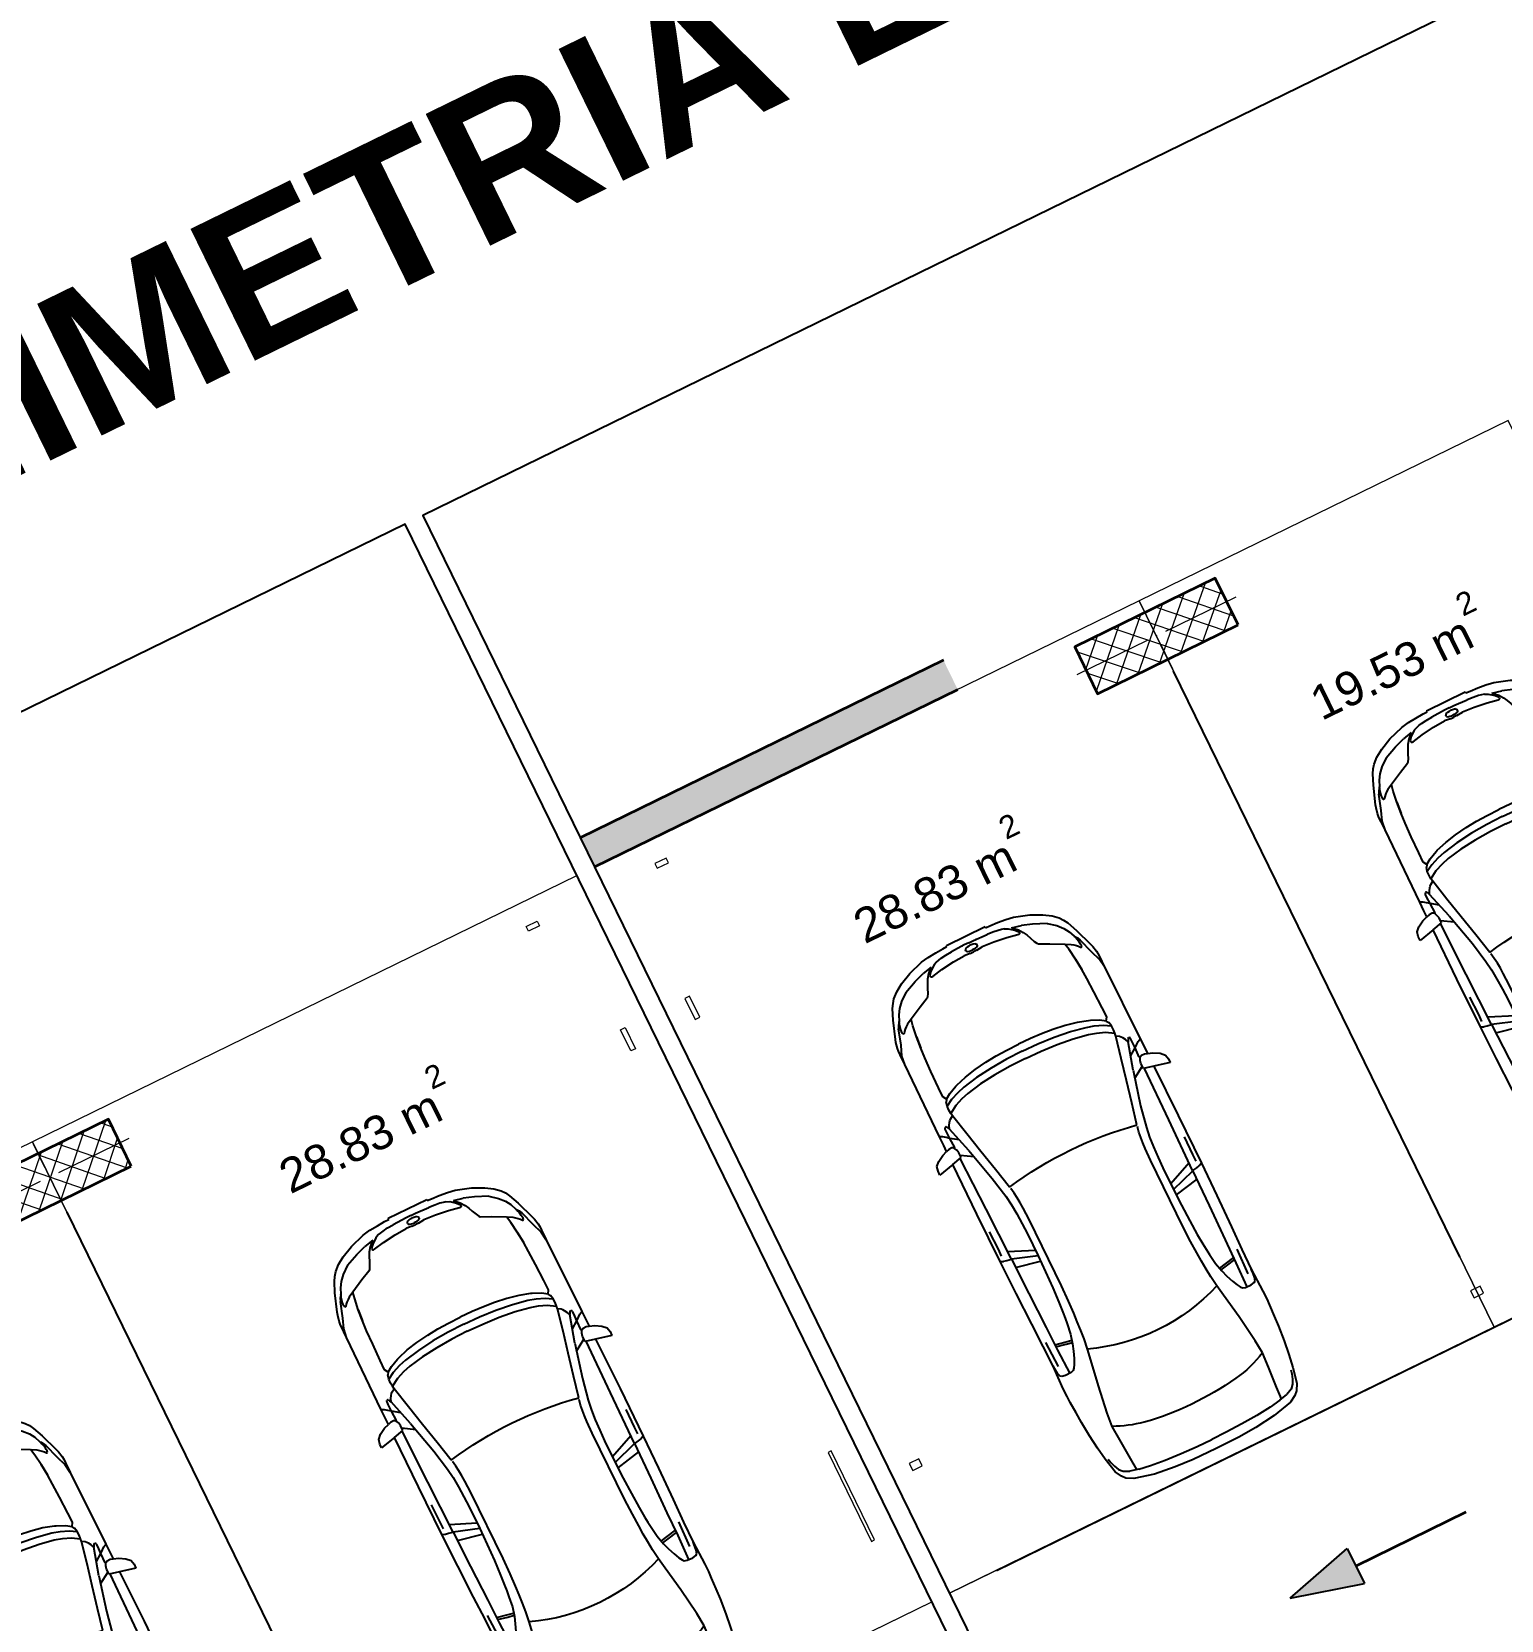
# Model space of a CAD drawing. Header units: metres. Extents: x 7511783 to 7512372, y 4692307 to 4692611.
# Drawn here: x 7511925.69 to 7511936.96, y 4692578.44 to 4692590.62 of the extents above; entities that cross this region are included whole.
import ezdxf

# ---------------------------------------------------------------- set-up
doc = ezdxf.new("R2010")
doc.units = ezdxf.units.M
doc.linetypes.add('Long Dashed', pattern=[793.7499761581423, 476.2499928474427, -317.4999833106997])
doc.layers.get('0').update_dxf_attribs({"lineweight": 0})
for name, color, linetype, lineweight, true_color in [('A - Fill Zone_Pen_No__156', 7, 'Continuous', 0, 0x54689e), ('A -Polyline_Pen_No__48', 7, 'Continuous', 0, 0xa80f02), ('A -Polyline_Pen_No__8', 7, 'Continuous', 0, 0xa80f02), ('Annotation - Text_Pen_No__62', 7, 'Continuous', 0, 0xaaaaaa)]:
    doc.layers.add(name, color=color, linetype=linetype, lineweight=lineweight, true_color=true_color)
for name, color, linetype, lineweight in [('A - Muret', 7, 'Continuous', 0), ('A - Muret_Pen_No__101', 252, 'Continuous', 0), ('A - Muret_Pen_No__7', 7, 'Continuous', 0), ('A - Pllaka Themel_Pen_No__42', 8, 'Continuous', 0), ('A - Shtyllat', 7, 'Continuous', 0), ('A - Shtyllat_Pen_No__1', 7, 'Continuous', 0), ('A -Polyline', 7, 'Continuous', 0), ('A -Polyline_Pen_No__42', 8, 'Continuous', 0), ('A1 - Bodrumi -1', 7, 'Continuous', 0), ('Interior - Furniture _Pen_No__42', 8, 'Continuous', 0), ('Structural - Bearing', 7, 'Continuous', 0), ('Structural - Bearing_Pen_No__20', 1, 'Continuous', 0), ('Structural - Bearing_Pen_No__21', 7, 'Continuous', 0)]:
    doc.layers.add(name, color=color, linetype=linetype, lineweight=lineweight)
doc.styles.add('GENERATED_STYLE_1', font='arial.ttf')
pattern_1 = [(44.99999999999999, (0, 0), (-91.92387818248316, 91.92387818248324), []), (135.0000000000002, (0, 0), (91.92387818248291, 91.92387818248349), [])]

# ---------------------------------------------------------------- blocks, each defined once
blk = doc.blocks.new('Slab_1', base_point=(-1850.000000000003, -20500.83600967443))
at = {"layer": 'A - Pllaka Themel_Pen_No__42', "color": 8, "linetype": 'Continuous', "lineweight": 25, "flags": 128}
blk.add_lwpolyline([(-1850.000000000003, -20500.83600967443), (27400.0000000007, -20500.83534970144), (27400.0000000007, 1500), (-1000, 1500), (-999.9999999999993, -8550.830745419273), (-1850.000000000002, -8550.830745419273)], close=True, dxfattribs=at)
blk = doc.blocks.new('Slab_2', base_point=(27550, -20500.83535421408))
at = {"layer": 'A - Pllaka Themel_Pen_No__42', "color": 8, "linetype": 'Continuous', "lineweight": 25, "flags": 128}
blk.add_lwpolyline([(27550, -20500.83535421408), (52100, -20500.83535421408), (52100, 1500), (27550, 1500)], close=True, dxfattribs=at)
blk = doc.blocks.new('Wall_2', base_point=(13600, -19000.83965125988))
at = {"layer": 'A - Muret_Pen_No__101', "linetype": 'Continuous', "lineweight": 0, "true_color": 0xb2b2b2}
blk.add_hatch(color=253, dxfattribs=at).paths.add_polyline_path([(13600, -19000.83965125988), (16700, -19000.83965125988), (16700, -18750.83965125988), (13600, -18750.83965125988)])
at = {"layer": 'A - Muret_Pen_No__7', "color": 7, "linetype": 'Continuous', "lineweight": 35, "flags": 128}
for points in [[(16700, -18750.83965125988), (13600, -18750.83965125988)], [(13600, -19000.83965125988), (16700, -19000.83965125988)]]:
    blk.add_lwpolyline(points, dxfattribs=at)
blk = doc.blocks.new('Column_15', base_point=(-67719.82202355302, 206724.0072372175))
at = {"layer": 'Structural - Bearing', "linetype": 'Continuous', "lineweight": 0, "true_color": 0x000000}
h = blk.add_hatch(dxfattribs=at)
h.set_pattern_fill('CONCRETE_BLOCK', color=18, style=0, pattern_type=2)
h.set_pattern_definition(pattern_1)
h.paths.add_polyline_path([(-67119.82202355303, 206524.0072372175), (-67119.82202355303, 206924.0072372175), (-68319.82202355302, 206924.0072372175), (-68319.82202355302, 206524.0072372175)])
at = {"layer": 'Structural - Bearing_Pen_No__20', "color": 1, "linetype": 'Continuous', "lineweight": 0}
for p, q in [((-67719.82202355302, 206804.0072372175), (-67719.82202355302, 207004.0072372175)), ((-67799.82202355302, 206724.0072372175), (-68399.82202355303, 206724.0072372175)), ((-67719.82202355302, 206644.0072372175), (-67719.82202355302, 206444.0072372175)), ((-67639.82202355302, 206724.0072372175), (-67039.82202355302, 206724.0072372175))]:
    blk.add_line(p, q, dxfattribs=at)
blk.add_point((-67719.82202355302, 206724.0072372175), dxfattribs=at)
at = {"layer": 'Structural - Bearing_Pen_No__21', "color": 7, "linetype": 'Continuous', "lineweight": 35, "flags": 128}
blk.add_lwpolyline([(-67119.82202355303, 206524.0072372175), (-67119.82202355303, 206924.0072372175), (-68319.82202355302, 206924.0072372175), (-68319.82202355302, 206524.0072372175)], close=True, dxfattribs=at)
blk = doc.blocks.new('Column_18', base_point=(2720.000000000001, 13229.91646502986))
at = {"layer": 'A - Shtyllat_Pen_No__1', "color": 7, "linetype": 'Continuous', "lineweight": 13, "flags": 128}
blk.add_lwpolyline([(2700.000000000001, 13319.91646502986), (2740.000000000001, 13319.91646502986), (2740.000000000001, 13139.91646502986), (2700.000000000001, 13139.91646502986)], close=True, dxfattribs=at)
blk = doc.blocks.new('Column_19', base_point=(2692.500000000001, 13119.91646502986))
at = {"layer": 'A - Shtyllat_Pen_No__1', "color": 7, "linetype": 'Continuous', "lineweight": 13, "flags": 128}
blk.add_lwpolyline([(2645.000000000001, 13099.91646502986), (2645.000000000001, 13139.91646502986), (2740.000000000001, 13139.91646502986), (2740.000000000001, 13099.91646502986)], close=True, dxfattribs=at)
blk = doc.blocks.new('Column_23', base_point=(5237.500000000002, 13479.91603487401))
at = {"layer": 'A - Shtyllat_Pen_No__1', "color": 7, "linetype": 'Continuous', "lineweight": 13, "flags": 128}
blk.add_lwpolyline([(5225.000000000002, 13099.91603487401), (5250.000000000002, 13099.91603487401), (5250.000000000003, 13859.91603487401), (5225.000000000003, 13859.91603487401)], close=True, dxfattribs=at)
blk = doc.blocks.new('Column_27', base_point=(2775.000000000002, 13229.91646502986))
at = {"layer": 'A - Shtyllat_Pen_No__1', "color": 7, "linetype": 'Continuous', "lineweight": 13, "flags": 128}
blk.add_lwpolyline([(2795.000000000002, 13319.91646502986), (2755.000000000002, 13319.91646502986), (2755.000000000002, 13139.91646502986), (2795.000000000002, 13139.91646502986)], close=True, dxfattribs=at)
blk = doc.blocks.new('Column_28', base_point=(2802.500000000002, 13119.91646502986))
at = {"layer": 'A - Shtyllat_Pen_No__1', "color": 7, "linetype": 'Continuous', "lineweight": 13, "flags": 128}
blk.add_lwpolyline([(2850.000000000002, 13099.91646502986), (2850.000000000002, 13139.91646502986), (2755.000000000002, 13139.91646502986), (2755.000000000002, 13099.91646502986)], close=True, dxfattribs=at)
blk = doc.blocks.new('Column_32', base_point=(3220.000000000001, 14410))
at = {"layer": 'A - Shtyllat_Pen_No__1', "color": 7, "linetype": 'Continuous', "lineweight": 13, "flags": 128}
blk.add_lwpolyline([(3180.000000000001, 14440), (3180.000000000001, 14380), (3260.000000000001, 14380), (3260.000000000001, 14440)], close=True, dxfattribs=at)
blk = doc.blocks.new('Column_33', base_point=(-63690.96833503788, 206724.0072372175))
at = {"layer": 'Structural - Bearing', "linetype": 'Continuous', "lineweight": 0, "true_color": 0x000000}
h = blk.add_hatch(dxfattribs=at)
h.set_pattern_fill('CONCRETE_BLOCK', color=18, style=0, pattern_type=2)
h.set_pattern_definition(pattern_1)
h.paths.add_polyline_path([(-63090.96833503788, 206524.0072372175), (-63090.96833503788, 206924.0072372175), (-64290.96833503788, 206924.0072372175), (-64290.96833503788, 206524.0072372175)])
at = {"layer": 'Structural - Bearing_Pen_No__20', "color": 1, "linetype": 'Continuous', "lineweight": 0}
for p, q in [((-63690.96833503788, 206804.0072372175), (-63690.96833503788, 207004.0072372175)), ((-63770.96833503788, 206724.0072372175), (-64370.96833503788, 206724.0072372175)), ((-63690.96833503788, 206644.0072372175), (-63690.96833503788, 206444.0072372175)), ((-63610.96833503788, 206724.0072372175), (-63010.96833503788, 206724.0072372175))]:
    blk.add_line(p, q, dxfattribs=at)
blk.add_point((-63690.96833503788, 206724.0072372175), dxfattribs=at)
at = {"layer": 'Structural - Bearing_Pen_No__21', "color": 7, "linetype": 'Continuous', "lineweight": 35, "flags": 128}
blk.add_lwpolyline([(-63090.96833503788, 206524.0072372175), (-63090.96833503788, 206924.0072372175), (-64290.96833503788, 206924.0072372175), (-64290.96833503788, 206524.0072372175)], close=True, dxfattribs=at)
blk = doc.blocks.new('Column_34', base_point=(3220.000000000001, 13129.91640291475))
at = {"layer": 'A - Shtyllat_Pen_No__1', "color": 7, "linetype": 'Continuous', "lineweight": 13, "flags": 128}
blk.add_lwpolyline([(3180.000000000001, 13159.91640291475), (3180.000000000001, 13099.91640291475), (3260.000000000001, 13099.91640291475), (3260.000000000001, 13159.91640291475)], close=True, dxfattribs=at)
blk = doc.blocks.new('Car 05 22')
at = {"layer": 'Interior - Furniture _Pen_No__42', "color": 8, "linetype": 'Continuous', "lineweight": 25}
for p, q in [((1961.117547741, 983.2211582230001), (1928.938242309, 983.2211582230001)), ((1928.938242309, 983.2211582230001), (1957.843908175, 858.0544967500001)), ((1996.903176747, 974.9060932166), (1961.117547741, 983.2211582230001)), ((2026.89661068, 945.007687052), (1996.903176747, 974.9060932166)), ((856.5325990199999, 856.1697074550001), (590.7241636140001, 851.6786068920002)), ((1129.8609284, 858.5331077519999), (856.5325990199999, 856.1697074550001)), ((1129.8609284, 858.5331077519999), (1120.69723063, 838.160005195)), ((1536.1071561, 860.3802508980001), (1129.8609284, 858.5331077519999)), ((1957.843908175, 858.0544967500001), (1536.1071561, 860.3802508980001)), ((1957.84390817, 858.0544967500001), (1977.22141076, 777.427813481)), ((2054.5732194, 897.577022836), (2026.89661068, 945.007687052)), ((2067.91700908, 857.6794056350002), (2054.5732194, 897.577022836)), ((2119.91703998, 857.4374531180001), (2067.91700908, 857.6794056350002)), ((2075.28112592, 835.6608695470001), (2067.91700908, 857.6794056350002)), ((2193.165590015, 856.4504063259001), (2119.91703998, 857.4374531180001)), ((2182.27381684, 834.0818412380002), (2193.16559002, 856.4504063260001)), ((2808.01466132, 852.5547640039999), (2193.165590015, 856.4504063259001)), ((-757.6903274910002, 747.022066986), (-784.8200333720001, 721.8124613509999)), ((-706.3378894982, 775.7872218095), (-757.6903274910002, 747.022066986)), ((-701.0941271610001, 743.2591195180001), (-729.425104913, 716.3992494200002)), ((-585.227090103, 801.027979058), (-706.3378894982, 775.7872218095)), ((-664.8727541800001, 760.961322365), (-701.0941271610001, 743.2591195180001)), ((-626.571782751, 772.4860242179999), (-664.8727541800001, 760.961322365)), ((-594.8871138119998, 778.489558035), (-626.571782751, 772.4860242179999)), ((-483.1389679684001, 817.2581826864), (-585.227090103, 801.027979058)), ((-372.3345973750002, 830.2299334650002), (-483.1389679684001, 817.2581826864)), ((-251.752794228, 841.0437339470001), (-372.3345973750002, 830.2299334650002)), ((-168.2198443133, 844.6061713611999), (-251.752794228, 841.0437339470001)), ((-78.35772569479998, 850.6357850930001), (-168.2198443133, 844.6061713611999)), ((-24.036324899, 852.2918850640001), (-78.35772569479998, 850.6357850930001)), ((40.3182760438, 852.333685063), (-24.036324899, 852.2918850640001)), ((230.8030912739, 845.5192631063), (40.3182760438, 852.333685063)), ((124.560977278, 791.396786131), (129.0398444, 820.468777931)), ((125.693926866, 743.8968737240001), (124.560977278, 791.396786131)), ((327.3887276080001, 761.9208956260001), (125.394377448, 756.455747737)), ((132.4291391170001, 722.8048827370001), (125.693926866, 743.8968737240001)), ((129.0398444, 820.468777931), (138.8862428820001, 832.3883788069999)), ((138.8862428820001, 832.3883788069999), (165.168377873, 840.2758852750001)), ((165.168377873, 840.2758852750001), (194.733578306, 844.324685204)), ((194.733578306, 844.324685204), (230.803091274, 845.519263106)), ((210.873013229, 809.231738788), (418.0703055720001, 816.1926024380002)), ((400.0158099590001, 847.5968063790001), (230.8030912739, 845.5192631063)), ((521.950780327, 764.672895972), (327.3887276080001, 761.9208956260001)), ((355.2943663540001, 762.315609428), (339.1227247570001, 683.1192857359999)), ((373.4006373970001, 762.571715197), (357.2289958010001, 683.375391506)), ((590.7241636140001, 851.6786068920002), (400.0158099590001, 847.5968063790001)), ((813.6270094460001, 769.327996556), (521.950780327, 764.672895972)), ((1108.59023357, 773.98329714), (813.6270094460001, 769.327996556)), ((1036.25651944, 772.8416796290002), (996.5002997029999, 578.7916468290002)), ((1041.96657906, 578.0240872360001), (1107.56627095, 773.967136299)), ((1173.32542975, 774.8950612010001), (1090.33970038, 577.8925306800002)), ((1115.14443198, 808.9482015290001), (1108.59023357, 773.98329714)), ((1108.59023357, 773.98329714), (1537.61805657, 780.0259473990001)), ((1119.51383092, 833.267204581), (1115.14443198, 808.9482015290001)), ((1120.16623076, 836.3248049650001), (1119.51383092, 833.267204581)), ((1120.69723063, 838.160005195), (1120.16623076, 836.3248049650001)), ((1162.63563846, 830.4777734580001), (1220.13025657, 829.0713745190002)), ((1220.13025657, 829.0713745190002), (1369.65750367, 831.4890726950001)), ((1537.61805657, 780.0256115210001), (1974.99295641, 786.0764425990001)), ((1939.15395607, 686.22492547), (1995.917261, 777.427813481)), ((1977.22141076, 777.427813481), (2019.59119012, 777.427813481)), ((2000.39650233, 701.5917706940002), (2213.53100788, 762.9814866290001)), ((2019.59119012, 777.427813481), (2044.48611622, 783.069509224)), ((2044.48611622, 783.069509224), (2063.35562216, 792.2740022800001)), ((2063.35562216, 792.2740022800001), (2070.42572439, 799.8521965630001)), ((2068.68333559, 787.696981005), (2065.39356605, 794.4584027669999)), ((2068.68333559, 787.696981005), (2148.02030692, 790.4828861469999)), ((2070.42572439, 799.8521965630001), (2075.2191259, 809.398389361)), ((2075.2191259, 809.398389361), (2075.28112592, 835.6608695470001)), ((2106.51930118, 732.1586113790001), (2148.02030692, 790.4828861469999)), ((2148.02030692, 790.4828861469999), (2166.81146925, 813.8145374840001)), ((2148.02030692, 790.4828861469999), (2205.61920777, 792.204186117)), ((2166.81146925, 813.8145374840001), (2182.27381684, 834.0818412380002)), ((2205.61920777, 792.204186117), (2227.21980808, 791.0038861380001)), ((2226.59190807, 769.8777067159999), (2213.53100788, 762.9814866290001)), ((2213.53100788, 762.9814866290001), (2238.34670825, 752.240186817)), ((2234.36910819, 773.9630864369999), (2226.59190807, 769.8828865080001)), ((2227.21980808, 791.0038861380001), (2232.61990816, 790.0299861550001)), ((2232.61990816, 790.0299861550001), (2237.93539134, 787.287122525)), ((2238.46067648, 776.864360243), (2234.36910819, 773.9630864369999)), ((2240.81890828, 784.0391862600001), (2237.93539134, 787.287122525)), ((2238.34670825, 752.240186817), (2258.53170854, 739.7174870370001)), ((2238.46067648, 776.864360243), (2240.85090828, 780.520986322)), ((2240.85090828, 780.520986322), (2240.81890828, 784.0391862600001)), ((2258.53170854, 739.7174870370001), (2269.0398087, 731.086787188)), ((2269.0398087, 731.086787188), (2278.83550884, 721.9650873480001)), ((2855.7113639, 852.6327640009999), (2808.01466132, 852.5547640039999)), ((2808.01466132, 852.5547640039999), (2876.86636504, 843.3172643940001)), ((2891.44016583, 852.528764005), (2855.7113639, 852.6327640009999)), ((2876.86636504, 843.3172643940001), (2954.16376923, 813.731165643)), ((2922.51356751, 852.0343640259999), (2891.44016583, 852.528764005)), ((2904.11849592, 832.8863289209999), (2905.06820589, 832.837990116)), ((2945.17226874, 849.4061641369999), (2922.51356751, 852.0343640259999)), ((2989.61447115, 839.6482645490003), (2945.17226874, 849.4061641369999)), ((2954.16376923, 813.731165643), (3075.78877375, 774.6896785450001)), ((3013.55027244, 833.064864827), (2989.61447115, 839.6482645490003)), ((3154.26138006, 782.5577669589999), (3013.55027244, 833.064864827)), ((3022.47491973, 758.305686711), (3023.66221975, 762.4851866380001)), ((3024.49924208, 753.7186598590001), (3022.47491973, 758.305686711)), ((3023.66221975, 762.4851866380001), (3034.64521991, 765.0503865930001)), ((3037.91041996, 743.452886971), (3024.49924208, 753.7186598590001)), ((3034.64521991, 765.0503865930001), (3046.93432009, 763.817386614)), ((3050.61522015, 730.6688871950001), (3037.91041996, 743.452886971)), ((3046.93432009, 763.817386614), (3060.9451203, 762.9292866300001)), ((3060.9451203, 762.9292866300001), (3089.85712072, 757.3861867269999)), ((3100.48402088, 763.1120866269999), (3075.78877375, 774.6896785450001)), ((3089.85712072, 757.3861867269999), (3108.43932099, 751.4304868319999)), ((3114.13862108, 753.311186799), (3100.48402088, 763.1120866269999)), ((3108.43932099, 751.4304868319999), (3122.8656212, 746.435986919)), ((3122.8656212, 746.435986919), (3114.13862108, 753.311186799)), ((3170.0706946, 726.5554905960001), (3122.8656212, 746.435986919)), ((3235.883818752, 747.6101556219), (3154.26138006, 782.5577669589999)), ((3269.07948628, 728.3294692490001), (3235.883818752, 747.6101556219)), ((-815.0478655078001, 667.7598955197003), (-855.0523550635, 511.0116477078998)), ((-784.8200333720001, 721.8124613509999), (-815.0478655078001, 667.7598955197003)), ((-768.27197925, 602.2788720830002), (-750.5770825730001, 669.7773949330001)), ((-764.3441764490001, 617.261773195), (-665.7281459970001, 623.9546285630003)), ((-729.425104913, 716.3992494200002), (-750.5770825730001, 669.7773949330001)), ((-665.7281459970001, 623.9546285630003), (-500.877431885, 634.180288886)), ((-500.877431885, 634.180288886), (-383.0238853850001, 641.9613403830001)), ((-383.0238853850001, 641.9613403830001), (-274.2208861730001, 631.3184000780001)), ((-274.2208861730001, 631.3184000780001), (-56.40485420300001, 600.536895199)), ((146.670770152, 710.6062742990001), (132.4291391170001, 722.8048827370001)), ((171.252864179, 696.6287725440002), (146.670770152, 710.6062742990001)), ((212.566754139, 676.5412700230003), (171.252864179, 696.6287725440002)), ((266.3151410770001, 654.566867265), (212.566754139, 676.5412700230003)), ((319.490328155, 636.426864989), (266.3151410770001, 654.566867265)), ((392.7088835140001, 617.8124267930001), (319.490328155, 636.426864989)), ((339.1227247570001, 683.1192857359999), (329.5580559370001, 633.867334886)), ((357.2289958010001, 683.375391506), (346.76505809, 629.492778784)), ((474.8166917820001, 607.105387857), (392.7088835140001, 617.8124267930001)), ((1730.35620914, 633.8338533080002), (1562.00595611, 600.5964783840001)), ((2000.39650233, 701.5917706940002), (1730.35620914, 633.8338533080002)), ((1779.61280153, 581.7538898049999), (1952.84760406, 621.338789111)), ((1952.84760406, 621.338789111), (2122.04550654, 659.9572884350001)), ((2122.04550654, 659.9572884350001), (2293.79610906, 697.650987774)), ((2278.83550884, 721.9650873480001), (2293.79610906, 697.650987774)), ((2293.79610906, 697.650987774), (2317.1870094, 700.7385877199999)), ((2293.79610906, 697.6386630720001), (2293.79610906, 697.650987774)), ((2317.1870094, 700.7385877199999), (2345.74280982, 702.7498876850002)), ((2355.13419975, 639.912801441), (2317.1870094, 700.7385877199999)), ((2345.74280982, 702.7498876850002), (2378.92931031, 702.0184876970001)), ((2379.77420337, 575.387091212), (2355.13301598, 639.9159014410001)), ((2410.10490185, 649.1086815510001), (2378.92931031, 702.0184876970001)), ((2378.92931031, 702.0184876970001), (2410.57231077, 694.202887834)), ((2436.02871163, 583.2244924540001), (2410.10490185, 649.1086815510001)), ((2410.57231077, 694.202887834), (2410.58631694, 694.1782473540002)), ((2428.73881104, 681.706188053), (2410.57231077, 694.202887834)), ((2428.73881104, 681.706188053), (2457.25830016, 700.0355353230001)), ((2428.77597173, 681.7007453250001), (2428.73881104, 681.706188053)), ((2428.77597173, 681.7007453250001), (2456.66545813, 639.8418234830003)), ((2456.66545813, 639.8418234830003), (2487.23639187, 574.2621729599999)), ((2457.25830016, 700.0355353230001), (2535.4819126, 697.9905877680001)), ((2535.4226126, 697.9916562040003), (2673.21491462, 695.5089878119999)), ((2535.46586986, 697.9894090810001), (2535.4819126, 697.988971943)), ((2673.21491462, 695.5089878119999), (2787.200816290001, 691.4809878819999)), ((2787.200816290001, 691.4809878819999), (2868.41581748, 687.223087957)), ((2868.39588233, 687.2248867100001), (2959.72331881, 678.984388101)), ((2959.72331881, 678.984388101), (2868.41581748, 687.1969879569999)), ((2959.72331881, 678.984388101), (3047.2313201, 666.2002883250001)), ((3047.20992906, 666.2041971140002), (3100.00912087, 656.556188494)), ((3064.50712035, 714.6457874760001), (3050.61522015, 730.6688871950001)), ((3076.97452053, 697.807687771), (3064.50712035, 714.6457874760001)), ((3100.00912087, 656.556188494), (3076.97452053, 697.807687771)), ((3152.92075342, 553.873393456), (3100.00912087, 656.556188494)), ((3211.69204952, 701.0151137130001), (3170.0706946, 726.5554905960001)), ((3254.25934432, 663.1775183300001), (3211.69204952, 701.0151137130001)), ((3301.86726379, 602.8090087200001), (3254.25934432, 663.1775183300001)), ((3298.56678787, 705.6390702070001), (3269.07948628, 728.3294692490001)), ((3337.33388997, 663.380671991), (3298.56678787, 705.6390702070001)), ((3374.49419199, 603.583974516), (3337.33388997, 663.380671991)), ((-855.0523550635, 511.0116477078998), (-874.6778528530002, 344.9579771100001)), ((-782.7621654889999, 510.0273763590001), (-794.5333543099999, 390.6265818930001)), ((-768.27197925, 602.2788720830002), (-782.764796709, 510.0106247469999)), ((-56.40485420300001, 600.536895199), (145.941775497, 566.5900898169999)), ((145.941775497, 566.5900898169999), (233.261172115, 552.312592089)), ((233.261172115, 552.312592089), (315.3092800730001, 541.359190513)), ((315.2936019620001, 541.3606176840001), (384.2945810830001, 535.0794906230002)), ((384.2815104790001, 535.0803623180001), (454.174320738, 530.4191213629999)), ((454.170282107, 530.4193907049998), (526.242583163, 526.2868907769998)), ((521.3449804749999, 601.6186871690002), (474.8166917820001, 607.105387857)), ((569.993568652, 596.838186569), (521.3449804749999, 601.6186871690002)), ((526.2331313149999, 526.287307384), (627.7018846490002, 521.814890855)), ((652.59274858, 590.9845858339999), (569.993568652, 596.838186569)), ((627.6985462070002, 521.8149872519999), (756.75876515, 518.0884218199999)), ((772.8388193580001, 584.9903850819999), (652.59274858, 590.9845858339999)), ((756.75876515, 518.0884218199999), (1322.62824821, 518.052230308)), ((907.266686691, 580.298084493), (772.8388193580001, 584.9903850819999)), ((1041.96657906, 578.0240872360001), (907.266686691, 580.298084493)), ((1227.79815085, 577.518695794), (1041.96657906, 578.0240872360001)), ((1316.09897866, 580.475793563), (1227.79815085, 577.518695794)), ((1403.02450604, 584.4121905939999), (1316.09897866, 580.475793563)), ((1322.62824821, 518.052230308), (1420.49779626, 521.6528908580001)), ((1483.8761315, 590.1361862749999), (1403.02450604, 584.4121905939999)), ((1420.49066257, 521.652523245), (1466.64156934, 524.030772681)), ((1466.62639694, 524.029990817), (1510.87647584, 527.594696836)), ((1562.00595611, 600.5964783840001), (1483.8761315, 590.1361862749999)), ((1510.85529759, 527.5929907539999), (1554.25309822, 533.0576906580002)), ((1554.25309822, 533.0576906580002), (1596.82961355, 540.969674969)), ((1597.28918852, 541.1774857889999), (1596.65116701, 540.8889849259999)), ((1610.72419049, 544.0665862469999), (1779.61280153, 581.7538898049999)), ((2397.33410595, 514.2584815219999), (2379.77250853, 575.3929912130001)), ((2419.31580918, 395.73626267), (2397.33316008, 514.2635815229999)), ((2453.63941421, 521.616582688), (2436.02871163, 583.2244924540001)), ((2477.61661773, 401.0764635800001), (2453.63941421, 521.616582688)), ((2487.23639187, 574.2621729599999), (2491.79934275, 562.0052962960002)), ((2491.79994982, 562.0052962960002), (2517.90263133, 477.034766618)), ((3189.62073735, 475.569766106), (3152.92075342, 553.873393456)), ((3301.86726379, 602.8090087200001), (3346.01551313, 501.42179807)), ((3346.01551313, 501.42179807), (3374.29746586, 419.557472908)), ((3418.40079436, 512.743978351), (3374.49419199, 603.583974516)), ((3457.47689648, 393.098483403), (3418.40079436, 512.743978351)), ((-794.5333543099999, 390.6265818930001), (-802.432846809, 258.715288008)), ((2433.73206705, 266.091642182), (2419.31580918, 395.73626267)), ((2493.88922012, 269.050242651), (2477.61661773, 401.0764635800001)), ((2517.90263133, 477.034766618), (2537.54372273, 384.081034151)), ((2537.54372273, 384.081034151), (2551.45611664, 285.6281997640001)), ((3199.39883308, 466.7584630290001), (3189.62073735, 475.569766106)), ((3220.69886845, 454.3885401880001), (3199.39883308, 466.7584630290001)), ((3256.10680826, 439.241753418), (3220.67662376, 454.401458713)), ((3288.39019413, 425.101248479), (3256.10680826, 439.241753418)), ((3319.36158057, 408.4128426500001), (3288.39019413, 425.101248479)), ((3353.46269085, 384.251283776), (3319.36158057, 408.4128426500001)), ((3321.23357975, 370.497229407), (3320.99727986, 362.132926485)), ((3324.65427826, 377.297531782), (3321.23357975, 370.497229407)), ((3328.30797666, 379.591332583), (3324.65427826, 377.297531782)), ((3338.46837221, 379.452332535), (3328.30797666, 379.591332583)), ((3363.6407612, 357.8117249760001), (3338.46837221, 379.452332535)), ((3377.18239213, 359.973484801), (3353.46269085, 384.251283776)), ((3391.09039087, 344.247647689), (3374.29746586, 419.557472908)), ((3468.34279707, 330.9338860280001), (3457.47689648, 393.098483403)), ((-874.6778528530002, 344.9579771100001), (-882.9440546450002, 194.680643518)), ((-802.432846809, 258.715288008), (-806.813142649, 124.936494209)), ((2441.61713002, 131.955220918), (2433.73181129, 266.093942182)), ((2503.10292147, 133.173421111), (2493.88922012, 269.050242651)), ((2551.45611664, 285.6281997640001), (2559.71041303, 193.693567653)), ((3320.99727986, 362.132926485), (3338.31527228, 276.8564967000001)), ((3338.31527228, 276.8564967000001), (3351.88296634, 172.661960307)), ((3396.66521323, 315.8049103040001), (3363.6407612, 357.8117249760001)), ((3391.09039087, 344.247647689), (3377.18239213, 359.973484801)), ((3408.0703938, 289.3779877820002), (3396.66521323, 315.8049103040001)), ((3408.0703938, 289.3779877820002), (3413.77629411, 267.259988716)), ((3413.77548775, 267.2641933500001), (3418.45445829, 242.866384828)), ((3474.4914974, 263.721088865), (3468.34279707, 330.9338860280001)), ((3478.33319761, 199.9171915590001), (3474.4914974, 263.721088865)), ((-882.9440546450002, 194.680643518), (-885.376707689, 0)), ((-806.813142649, 124.936494209), (-808.0470753050001, 0)), ((2444.0197128, -0.02730000432770001), (2441.61701245, 131.957220918)), ((2506.01959488, -3.859767548100002e-13), (2503.10292147, 133.173421111)), ((2559.71041303, 193.693567653), (2564.38081099, 101.185635342)), ((3351.88296634, 172.661960307), (3358.34376351, 75.87012649980001)), ((3418.45219437, 242.878189745), (3424.04489467, 200.723791525)), ((3424.04489467, 200.723791525), (3427.72848251, 152.023715234)), ((3432.36383112, 39.98011396419999), (3427.72848251, 152.023715234)), ((3479.35651311, 164.9481933352), (3478.33319761, 199.9171915590001)), ((3489.51959821, 164.9481933352), (3479.35651311, 164.9481933352)), ((3489.51959821, -164.9481933352), (3489.51959821, 164.9481933352)), ((-885.376707689, 0), (-882.9440546450002, -194.680643518)), ((-806.813142649, -124.936494209), (-808.0470753050001, 1.476718538480001e-13)), ((2444.0197128, 0.02730000432710001), (2441.61701245, -131.957220918)), ((2564.38081099, 101.185635342), (2566.01761027, -0.006100002130650002)), ((2564.38081099, -101.185635342), (2566.01761027, 0.006100002129970001)), ((3353.95786543, 27.8932505984), (3358.34376351, 75.87012649980001)), ((3353.95786543, 27.8932505984), (3353.95786543, -0.7649002671629999)), ((3353.95786543, -27.8932505984), (3353.95786543, 0.7649002671619999)), ((3370.89075802, 11.7411041009), (3370.32315827, -0.7649002671629999)), ((3370.89075802, -11.7411041009), (3370.32315827, 0.7649002671619999)), ((3372.49235732, 23.6550082622), (3370.89075802, 11.7411041009)), ((3376.26728506, 38.993950924), (3372.49235732, 23.6550082622)), ((3381.98685317, 46.5714162664), (3376.26728506, 38.993950924)), ((3386.21005132, 48.3522168884), (3381.98685317, 46.5714162664)), ((3386.21005132, 48.3522168884), (3394.28954778, 48.3522168884)), ((3398.51284593, 46.5714162664), (3394.28954778, 48.3522168884)), ((3404.23226311, 38.99375151340001), (3398.51284593, 46.5714162664)), ((3404.23226311, 38.99375151340001), (3408.00714178, 23.6550082622)), ((3408.00714178, 23.6550082622), (3409.76654101, 8.055102813469999)), ((3409.76654101, 8.055102813469999), (3409.76654101, -4.961309141290002e-13)), ((3431.76949509, 57.3729975776), (3431.76949509, 56.7710829698)), ((3432.04453126, -0.0109000038072), (3432.36383112, 39.98011396419999)), ((3432.04453126, 0.0109000038063), (3432.36383112, -39.98011396419999)), ((2506.01959488, -2.780368116010001e-13), (2503.10292147, -133.173421111)), ((2559.71041303, -193.693567653), (2564.38081099, -101.185635342)), ((3351.88296634, -172.661960307), (3358.34376351, -75.87012649980001)), ((3353.95786543, -27.8932505984), (3358.34376351, -75.87012649980001)), ((3372.49235732, -23.6550082622), (3370.89075802, -11.7411041009)), ((3376.26728506, -38.993950924), (3372.49235732, -23.6550082622)), ((3381.98685317, -46.5714162664), (3376.26728506, -38.993950924)), ((3386.21005132, -48.3522168884), (3381.98685317, -46.5714162664)), ((3386.21005132, -48.3522168884), (3394.28954778, -48.3522168884)), ((3398.51284593, -46.5714162664), (3394.28954778, -48.3522168884)), ((3404.23226311, -38.99375151340001), (3398.51284593, -46.5714162664)), ((3404.23226311, -38.99375151340001), (3408.00714178, -23.6550082622)), ((3408.00714178, -23.6550082622), (3409.76654101, -8.055102813469999)), ((3409.76654101, -8.055102813469999), (3409.76654101, -3.892295027780001e-13)), ((3432.36383112, -39.98011396419999), (3427.72848251, -152.023715234)), ((3431.76949509, -57.3729975776), (3431.76949509, -56.7710829698)), ((-882.9440546450002, -194.680643518), (-874.6778528530002, -344.9579771100001)), ((-802.432846809, -258.715288008), (-806.813142649, -124.936494209)), ((2441.61713002, -131.955220918), (2433.73181129, -266.093942182)), ((2503.10292147, -133.173421111), (2493.88922012, -269.050242651)), ((2551.45611664, -285.6281997640001), (2559.71041303, -193.693567653)), ((3338.31527228, -276.8564967000001), (3351.88296634, -172.661960307)), ((3413.77548775, -267.2641933500001), (3418.45445829, -242.866384828)), ((3418.45219437, -242.878189745), (3424.04489467, -200.723791525)), ((3424.04489467, -200.723791525), (3427.72848251, -152.023715234)), ((3474.4914974, -263.721088865), (3478.33319761, -199.9171915590001)), ((3478.33319761, -199.9171915590001), (3479.35651311, -164.9481933352)), ((3479.35651311, -164.9481933352), (3489.51959821, -164.9481933352)), ((-874.6778528530002, -344.9579771100001), (-855.0523550635, -511.0116477078998)), ((-794.5333543099999, -390.6265818930001), (-802.432846809, -258.715288008)), ((2433.73206705, -266.091642182), (2419.31580918, -395.73626267)), ((2493.88922012, -269.050242651), (2477.61661773, -401.0764635800001)), ((2537.54372273, -384.081034151), (2551.45611664, -285.6281997640001)), ((3320.99727986, -362.132926485), (3338.31527228, -276.8564967000001)), ((3321.23357975, -370.497229407), (3320.99727986, -362.132926485)), ((3363.6407612, -357.8117249760001), (3338.46837221, -379.452332535)), ((3377.18239213, -359.973484801), (3353.46269085, -384.251283776)), ((3396.66521323, -315.8049103040001), (3363.6407612, -357.8117249760001)), ((3391.09039087, -344.247647689), (3374.29746586, -419.557472908)), ((3391.09039087, -344.247647689), (3377.18239213, -359.973484801)), ((3408.0703938, -289.3779877820002), (3396.66521323, -315.8049103040001)), ((3408.0703938, -289.3779877820002), (3413.77629411, -267.259988716)), ((3457.47689648, -393.098483403), (3468.34279707, -330.9338860280001)), ((3468.34279707, -330.9338860280001), (3474.4914974, -263.721088865)), ((-782.7621654889999, -510.0273763590001), (-794.5333543099999, -390.6265818930001)), ((2419.31580918, -395.73626267), (2397.33316008, -514.2635815229999)), ((2477.61661773, -401.0764635800001), (2453.63941421, -521.616582688)), ((2491.79994982, -562.0052962960002), (2517.90263133, -477.034766618)), ((2517.90263133, -477.034766618), (2537.54372273, -384.081034151)), ((3189.62073735, -475.569766106), (3152.92075342, -553.873393456)), ((3199.39883308, -466.7584630290001), (3189.62073735, -475.569766106)), ((3220.69886845, -454.3885401880001), (3199.39883308, -466.7584630290001)), ((3256.10680826, -439.241753418), (3220.67662376, -454.401458713)), ((3288.39019413, -425.101248479), (3256.10680826, -439.241753418)), ((3319.36158057, -408.4128426500001), (3288.39019413, -425.101248479)), ((3353.46269085, -384.251283776), (3319.36158057, -408.4128426500001)), ((3324.65427826, -377.297531782), (3321.23357975, -370.497229407)), ((3328.30797666, -379.591332583), (3324.65427826, -377.297531782)), ((3338.46837221, -379.452332535), (3328.30797666, -379.591332583)), ((3346.01551313, -501.42179807), (3374.29746586, -419.557472908)), ((3418.40079436, -512.743978351), (3457.47689648, -393.098483403)), ((-855.0523550635, -511.0116477078998), (-815.0478655078001, -667.7598955197003)), ((-768.27197925, -602.2788720830002), (-782.764796709, -510.0106247469999)), ((-768.27197925, -602.2788720830002), (-750.5770825730001, -669.7773949330001)), ((-274.2208861730001, -631.3184000780001), (-56.40485420300001, -600.536895199)), ((-56.40485420300001, -600.536895199), (145.941775497, -566.5900898169999)), ((145.941775497, -566.5900898169999), (233.261172115, -552.312592089)), ((233.261172115, -552.312592089), (315.3092800730001, -541.359190513)), ((315.2936019620001, -541.3606176840001), (384.2945810830001, -535.0794906230002)), ((384.2815104790001, -535.0803623180001), (454.174320738, -530.4191213629999)), ((474.8166917820001, -607.105387857), (392.7088835140001, -617.8124267930001)), ((454.170282107, -530.4193907049998), (526.242583163, -526.2868907769998)), ((521.3449804749999, -601.6186871690002), (474.8166917820001, -607.105387857)), ((569.993568652, -596.838186569), (521.3449804749999, -601.6186871690002)), ((526.2331313149999, -526.287307384), (627.7018846490002, -521.814890855)), ((652.59274858, -590.9845858339999), (569.993568652, -596.838186569)), ((627.6985462070002, -521.8149872519999), (756.75876515, -518.0884218199999)), ((772.8388193580001, -584.9903850819999), (652.59274858, -590.9845858339999)), ((756.75876515, -518.0884218199999), (1322.62824821, -518.052230308)), ((907.266686691, -580.298084493), (772.8388193580001, -584.9903850819999)), ((1041.96657906, -578.0240872360001), (907.266686691, -580.298084493)), ((1036.25651944, -772.8416796290002), (996.5002997029999, -578.7916468290002)), ((1227.79815085, -577.518695794), (1041.96657906, -578.0240872360001)), ((1041.96657906, -578.0240872360001), (1107.56627095, -773.967136299)), ((1173.32542975, -774.8950612010001), (1090.33970038, -577.8925306800002)), ((1316.09897866, -580.475793563), (1227.79815085, -577.518695794)), ((1403.02450604, -584.4121905939999), (1316.09897866, -580.475793563)), ((1322.62824821, -518.052230308), (1420.49779626, -521.6528908580001)), ((1483.8761315, -590.1361862749999), (1403.02450604, -584.4121905939999)), ((1420.49066257, -521.652523245), (1466.64156934, -524.030772681)), ((1466.62639694, -524.029990817), (1510.87647584, -527.594696836)), ((1562.00595611, -600.5964783840001), (1483.8761315, -590.1361862749999)), ((1510.85529759, -527.5929907539999), (1554.25309822, -533.0576906580002)), ((1554.25309822, -533.0576906580002), (1596.82961355, -540.969674969)), ((1730.35620914, -633.8338533080002), (1562.00595611, -600.5964783840001)), ((1597.28918852, -541.1774857889999), (1596.65116701, -540.8889849259999)), ((1610.72419049, -544.0665862469999), (1779.61280153, -581.7538898049999)), ((1779.61280153, -581.7538898049999), (1952.84760406, -621.338789111)), ((2379.77420337, -575.387091212), (2355.13301598, -639.9159014410001)), ((2397.33410595, -514.2584815219999), (2379.77250853, -575.3929912130001)), ((2436.02871163, -583.2244924540001), (2410.10490185, -649.1086815510001)), ((2453.63941421, -521.616582688), (2436.02871163, -583.2244924540001)), ((2456.66545813, -639.8418234830003), (2487.23639187, -574.2621729599999)), ((2487.23639187, -574.2621729599999), (2491.79934275, -562.0052962960002)), ((3152.92075342, -553.873393456), (3100.00912087, -656.556188494)), ((3301.86726379, -602.8090087200001), (3254.25934432, -663.1775183300001)), ((3301.86726379, -602.8090087200001), (3346.01551313, -501.42179807)), ((3337.33388997, -663.380671991), (3374.49419199, -603.583974516)), ((3374.49419199, -603.583974516), (3418.40079436, -512.743978351)), ((-815.0478655078001, -667.7598955197003), (-784.8200333720001, -721.8124613509999)), ((-784.8200333720001, -721.8124613509999), (-757.6903274910002, -747.022066986)), ((-764.3441764490001, -617.261773195), (-665.7281459970001, -623.9546285630003)), ((-729.425104913, -716.3992494200002), (-750.5770825730001, -669.7773949330001)), ((-701.0941271610001, -743.2591195180001), (-729.425104913, -716.3992494200002)), ((-665.7281459970001, -623.9546285630003), (-500.877431885, -634.180288886)), ((-500.877431885, -634.180288886), (-383.0238853850001, -641.9613403830001)), ((-383.0238853850001, -641.9613403830001), (-274.2208861730001, -631.3184000780001)), ((132.4291391170001, -722.8048827370001), (125.693926866, -743.8968737240001)), ((146.670770152, -710.6062742990001), (132.4291391170001, -722.8048827370001)), ((171.252864179, -696.6287725440002), (146.670770152, -710.6062742990001)), ((212.566754139, -676.5412700230003), (171.252864179, -696.6287725440002)), ((266.3151410770001, -654.566867265), (212.566754139, -676.5412700230003)), ((319.490328155, -636.426864989), (266.3151410770001, -654.566867265)), ((392.7088835140001, -617.8124267930001), (319.490328155, -636.426864989)), ((339.1227247570001, -683.1192857359999), (329.5580559370001, -633.867334886)), ((355.2943663540001, -762.315609428), (339.1227247570001, -683.1192857359999)), ((357.2289958010001, -683.375391506), (346.76505809, -629.492778784)), ((373.4006373970001, -762.571715197), (357.2289958010001, -683.375391506)), ((2000.39650233, -701.5917706940002), (1730.35620914, -633.8338533080002)), ((1939.15395607, -686.22492547), (1995.917261, -777.427813481)), ((1952.84760406, -621.338789111), (2122.04550654, -659.9572884350001)), ((2000.39650233, -701.5917706940002), (2213.53100788, -762.9814866290001)), ((2122.04550654, -659.9572884350001), (2293.79610906, -697.650987774)), ((2269.0398087, -731.086787188), (2278.83550884, -721.9650873480001)), ((2278.83550884, -721.9650873480001), (2293.79610906, -697.650987774)), ((2293.79610906, -697.6386630720001), (2293.79610906, -697.650987774)), ((2293.79610906, -697.650987774), (2317.1870094, -700.7385877199999)), ((2355.13419975, -639.912801441), (2317.1870094, -700.7385877199999)), ((2317.1870094, -700.7385877199999), (2345.74280982, -702.7498876850002)), ((2345.74280982, -702.7498876850002), (2378.92931031, -702.0184876970001)), ((2410.10490185, -649.1086815510001), (2378.92931031, -702.0184876970001)), ((2378.92931031, -702.0184876970001), (2410.57231077, -694.202887834)), ((2428.73881104, -681.706188053), (2410.57231077, -694.202887834)), ((2410.57231077, -694.202887834), (2410.58631694, -694.1782473540002)), ((2428.77597173, -681.7007453250001), (2428.73881104, -681.706188053)), ((2428.73881104, -681.706188053), (2457.25830016, -700.0355353230001)), ((2428.77597173, -681.7007453250001), (2456.66545813, -639.8418234830003)), ((2457.25830016, -700.0355353230001), (2535.4819126, -697.9905877680001)), ((2535.4226126, -697.9916562040003), (2673.21491462, -695.5089878119999)), ((2535.46586986, -697.9894090810001), (2535.4819126, -697.988971943)), ((2673.21491462, -695.5089878119999), (2787.200816290001, -691.4809878819999)), ((2787.200816290001, -691.4809878819999), (2868.41581748, -687.223087957)), ((2868.39588233, -687.2248867100001), (2959.72331881, -678.984388101)), ((2959.72331881, -678.984388101), (2868.41581748, -687.1969879569999)), ((2959.72331881, -678.984388101), (3047.2313201, -666.2002883250001)), ((3050.61522015, -730.6688871950001), (3037.91041996, -743.452886971)), ((3047.20992906, -666.2041971140002), (3100.00912087, -656.556188494)), ((3064.50712035, -714.6457874760001), (3050.61522015, -730.6688871950001)), ((3076.97452053, -697.807687771), (3064.50712035, -714.6457874760001)), ((3100.00912087, -656.556188494), (3076.97452053, -697.807687771)), ((3170.0706946, -726.5554905960001), (3122.8656212, -746.435986919)), ((3211.69204952, -701.0151137130001), (3170.0706946, -726.5554905960001)), ((3254.25934432, -663.1775183300001), (3211.69204952, -701.0151137130001)), ((3235.883818752, -747.6101556219), (3269.07948628, -728.3294692490001)), ((3269.07948628, -728.3294692490001), (3298.56678787, -705.6390702070001)), ((3298.56678787, -705.6390702070001), (3337.33388997, -663.380671991)), ((-757.6903274910002, -747.022066986), (-706.3378894982, -775.7872218095)), ((-706.3378894982, -775.7872218095), (-585.227090103, -801.027979058)), ((-664.8727541800001, -760.961322365), (-701.0941271610001, -743.2591195180001)), ((-626.571782751, -772.4860242179999), (-664.8727541800001, -760.961322365)), ((-594.8871138119998, -778.489558035), (-626.571782751, -772.4860242179999)), ((-585.227090103, -801.027979058), (-483.149337101, -817.2569687829999)), ((-483.149337101, -817.2569687829999), (-372.3345973750002, -830.2299334650002)), ((-372.3345973750002, -830.2299334650002), (-251.752794228, -841.0437339470001)), ((-251.752794228, -841.0437339470001), (-168.2198443133, -844.6061713611999)), ((-168.2198443133, -844.6061713611999), (-78.35772569479998, -850.6357850930001)), ((-78.35772569479998, -850.6357850930001), (-24.036324899, -852.2918850640001)), ((-24.036324899, -852.2918850640001), (40.3182760438, -852.333685063)), ((40.3182760438, -852.333685063), (230.8030912739, -845.5192631063)), ((125.693926866, -743.8968737240001), (124.560977278, -791.396786131)), ((124.560977278, -791.396786131), (129.0398444, -820.468777931)), ((327.3887276080001, -761.9208956260001), (125.394377448, -756.455747737)), ((129.0398444, -820.468777931), (138.8862428820001, -832.3883788069999)), ((138.8862428820001, -832.3883788069999), (165.168377873, -840.2758852750001)), ((165.168377873, -840.2758852750001), (194.733578306, -844.324685204)), ((194.733578306, -844.324685204), (230.803091274, -845.519263106)), ((210.873013229, -809.231738788), (418.0703055720001, -816.1926024380002)), ((230.8030912739, -845.5192631063), (400.0158099590001, -847.5968063790001)), ((521.950780327, -764.672895972), (327.3887276080001, -761.9208956260001)), ((400.0158099590001, -847.5968063790001), (590.7241636140001, -851.6786068920002)), ((813.6270094460001, -769.327996556), (521.950780327, -764.672895972)), ((590.7241636140001, -851.6786068920002), (856.5325990199999, -856.1697074550001)), ((1108.59023357, -773.98329714), (813.6270094460001, -769.327996556)), ((1108.59023357, -773.98329714), (1537.61805657, -780.0259473990001)), ((1115.14443198, -808.9482015290001), (1108.59023357, -773.98329714)), ((1119.51383092, -833.267204581), (1115.14443198, -808.9482015290001)), ((1120.16623076, -836.3248049650001), (1119.51383092, -833.267204581)), ((1120.69723063, -838.160005195), (1120.16623076, -836.3248049650001)), ((1129.8609284, -858.5331077519999), (1120.69723063, -838.160005195)), ((1162.63563846, -830.4777734580001), (1220.13025657, -829.0713745190002)), ((1220.13025657, -829.0713745190002), (1369.65750367, -831.4890726950001)), ((1537.61805657, -780.0256115210001), (1974.99295641, -786.0764425990001)), ((1957.84390817, -858.0544967500001), (1977.22141076, -777.427813481)), ((1977.22141076, -777.427813481), (2019.59119012, -777.427813481)), ((2019.59119012, -777.427813481), (2044.48611622, -783.069509224)), ((2044.48611622, -783.069509224), (2063.35562216, -792.2740022800001)), ((2063.35562216, -792.2740022800001), (2070.42572439, -799.8521965630001)), ((2068.68333559, -787.696981005), (2065.39356605, -794.4584027669999)), ((2075.28112592, -835.6608695470001), (2067.91700908, -857.6794056350002)), ((2068.68333559, -787.696981005), (2148.02030692, -790.4828861469999)), ((2070.42572439, -799.8521965630001), (2075.2191259, -809.398389361)), ((2075.2191259, -809.398389361), (2075.28112592, -835.6608695470001)), ((2106.51930118, -732.1586113790001), (2148.02030692, -790.4828861469999)), ((2148.02030692, -790.4828861469999), (2166.81146925, -813.8145374840001)), ((2148.02030692, -790.4828861469999), (2205.61920777, -792.204186117)), ((2166.81146925, -813.8145374840001), (2182.27381684, -834.0818412380002)), ((2182.27381684, -834.0818412380002), (2193.16559002, -856.4504063260001)), ((2193.165590015, -856.4504063259001), (2808.01466132, -852.5547640039999)), ((2205.61920777, -792.204186117), (2227.21980808, -791.0038861380001)), ((2213.53100788, -762.9814866290001), (2238.34670825, -752.240186817)), ((2226.59190807, -769.8777067159999), (2213.53100788, -762.9814866290001)), ((2234.36910819, -773.9630864369999), (2226.59190807, -769.8828865080001)), ((2227.21980808, -791.0038861380001), (2232.61990816, -790.0299861550001)), ((2232.61990816, -790.0299861550001), (2237.93539134, -787.287122525)), ((2238.46067648, -776.864360243), (2234.36910819, -773.9630864369999)), ((2240.81890828, -784.0391862600001), (2237.93539134, -787.287122525)), ((2238.34670825, -752.240186817), (2258.53170854, -739.7174870370001)), ((2238.46067648, -776.864360243), (2240.85090828, -780.520986322)), ((2240.85090828, -780.520986322), (2240.81890828, -784.0391862600001)), ((2258.53170854, -739.7174870370001), (2269.0398087, -731.086787188)), ((2808.01466132, -852.5547640039999), (2876.86636504, -843.3172643940001)), ((2808.01466132, -852.5547640039999), (2855.7113639, -852.6327640009999)), ((2855.7113639, -852.6327640009999), (2891.44016583, -852.528764005)), ((2876.86636504, -843.3172643940001), (2954.16376923, -813.731165643)), ((2891.44016583, -852.528764005), (2922.51356751, -852.0343640259999)), ((2922.51356751, -852.0343640259999), (2945.17226874, -849.4061641369999)), ((2945.17226874, -849.4061641369999), (2989.61447115, -839.6482645490003)), ((2954.16376923, -813.731165643), (3075.78877375, -774.6896785450001)), ((2989.61447115, -839.6482645490003), (3013.55027244, -833.064864827)), ((3013.55027244, -833.064864827), (3154.26138006, -782.5577669589999)), ((3024.49924208, -753.7186598590001), (3022.47491973, -758.305686711)), ((3022.47491973, -758.305686711), (3023.66221975, -762.4851866380001)), ((3023.66221975, -762.4851866380001), (3034.64521991, -765.0503865930001)), ((3037.91041996, -743.452886971), (3024.49924208, -753.7186598590001)), ((3034.64521991, -765.0503865930001), (3046.93432009, -763.817386614)), ((3046.93432009, -763.817386614), (3060.9451203, -762.9292866300001)), ((3060.9451203, -762.9292866300001), (3089.85712072, -757.3861867269999)), ((3100.48402088, -763.1120866269999), (3075.78877375, -774.6896785450001)), ((3089.85712072, -757.3861867269999), (3108.43932099, -751.4304868319999)), ((3114.13862108, -753.311186799), (3100.48402088, -763.1120866269999)), ((3108.43932099, -751.4304868319999), (3122.8656212, -746.435986919)), ((3122.8656212, -746.435986919), (3114.13862108, -753.311186799)), ((3154.26138006, -782.5577669589999), (3235.883818752, -747.6101556219)), ((856.5325990199999, -856.1697074550001), (1129.8609284, -858.5331077519999)), ((1129.8609284, -858.5331077519999), (1536.1071561, -860.3802508980001)), ((1536.1071561, -860.3802508980001), (1957.84390817, -858.0544967500001)), ((1957.84390817, -858.0544967500001), (1928.938242309, -983.2211582230001)), ((1996.903176747, -974.9060932166), (2026.89661068, -945.007687052)), ((2026.89661068, -945.007687052), (2054.5732194, -897.577022836)), ((2054.5732194, -897.577022836), (2067.917009081, -857.6794056350002)), ((2067.917009081, -857.6794056350002), (2119.91703998, -857.4374531180001)), ((2119.91703998, -857.4374531180001), (2193.165590015, -856.4504063259001)), ((1928.938242309, -983.2211582230001), (1961.117547741, -983.2211582230001)), ((1961.117547741, -983.2211582230001), (1996.903176747, -974.9060932166))]:
    blk.add_line(p, q, dxfattribs=at)
for centre, radius, start, end in [((492.8743121958001, 217.6762888661), 973.2499460396, 154.1544541405, 170.9117329646), ((1649.811844864, 0), 1520.416064058, 158.6992078, 201.3007921999999), ((-1245.217819199, 0), 2907.303426369, 349.2141992177, 10.78580078235001), ((1856.361619248, -1.736472437242), 2353.963924674, 170.8803955853, 189.9222862500999), ((492.8743121958001, -217.6762888661), 973.2499460396, 191.230533967, 205.8455458595)]:
    blk.add_arc(centre, radius, start, end, dxfattribs=at)
blk = doc.blocks.new('Polyline_25', base_point=(31381.60128845904, -7380.512641548446))
at = {"layer": 'A -Polyline_Pen_No__48', "linetype": 'Continuous', "lineweight": 25, "true_color": 0xa80f02}
blk.add_hatch(color=14, dxfattribs=at).paths.add_polyline_path([(29881.60128845904, -7380.512641548453), (30441.40878845904, -7530.512641548451), (30441.40878845904, -7230.51264154845)])
at = {"layer": 'A -Polyline_Pen_No__48', "color": 14, "linetype": 'Continuous', "lineweight": 25, "true_color": 0xa80f02}
for p, q in [((29881.60128845904, -7380.512641548453), (30441.40878845904, -7230.51264154845)), ((30441.40878845904, -7230.51264154845), (30441.40878845904, -7530.512641548451)), ((29881.60128845904, -7380.512641548453), (30441.40878845904, -7530.512641548451))]:
    blk.add_line(p, q, dxfattribs=at)
at = {"layer": 'A -Polyline_Pen_No__8', "color": 14, "linetype": 'Continuous', "lineweight": 35, "true_color": 0xa80f02, "flags": 128}
blk.add_lwpolyline([(31381.60128845904, -7380.512641548446), (30441.40878845904, -7380.51264154845)], dxfattribs=at)

msp = doc.modelspace()

# ---------------------------------------------------------------- linework, layer by layer
for points in [[(7511957.070070291, 4692584.752914803), (7511954.786472589, 4692589.42559226), (7511932.729604997, 4692578.646116761), (7511935.0132027, 4692573.973439304), (7511939.550358762, 4692576.190805955), (7511942.887384185, 4692569.362613998), (7511947.649151933, 4692571.689751276), (7511944.312126511, 4692578.517943231), (7511957.070070291, 4692584.752914803)], [(7511939.737489609, 4692582.0709603), (7511937.015178077, 4692587.641330119), (7511934.18507083, 4692586.258220228), (7511936.907382362, 4692580.687850409), (7511939.737489609, 4692582.0709603)], [(7511934.18507083, 4692586.258220228), (7511930.007293466, 4692584.21648658), (7511932.729604997, 4692578.646116761), (7511936.907382362, 4692580.687850409), (7511934.18507083, 4692586.258220228)], [(7511928.41706062, 4692576.538520737), (7511932.594837985, 4692578.580254385), (7511929.872526454, 4692584.150624204), (7511925.694749089, 4692582.108890556), (7511928.41706062, 4692576.538520737)], [(7511925.664669017, 4692575.193391482), (7511928.41706062, 4692576.538520737), (7511925.694749089, 4692582.108890556), (7511922.942357485, 4692580.763761302), (7511925.664669017, 4692575.193391482)], [(7511910.485606877, 4692561.986486294), (7511908.202008868, 4692566.659164378), (7511932.594837985, 4692578.580254385), (7511934.878435688, 4692573.907576929), (7511927.129332555, 4692570.120490344), (7511928.545373634, 4692567.222999591), (7511926.793402437, 4692566.366788684), (7511928.714386781, 4692562.436087482), (7511925.704590185, 4692560.96516109), (7511923.388431586, 4692565.704464363), (7511921.816149782, 4692564.936069979), (7511920.795283265, 4692567.024958034), (7511910.485606877, 4692561.986486294)]]:
    msp.add_lwpolyline(points, close=True)
at = {"layer": 'A -Polyline_Pen_No__42', "color": 8, "linetype": 'Long Dashed', "lineweight": 25}
msp.add_lwpolyline([(7511933.088983695, 4692578.821749763), (7511954.42709389, 4692589.249959257)], dxfattribs=at)
at = {"layer": 'A -Polyline_Pen_No__42', "color": 8, "linetype": 'Continuous', "lineweight": 25}
for points in [[(7511936.643932858, 4692581.226918456), (7511934.448520334, 4692585.719152181)], [(7511925.958198592, 4692581.569822509), (7511928.153611118, 4692577.077588784)]]:
    msp.add_lwpolyline(points, dxfattribs=at)

# ---------------------------------------------------------------- block references
at = {"layer": 'A - Muret', "color": 7, "lineweight": 35, "xscale": 0.001, "yscale": 0.001, "zscale": 0.001, "rotation": 26.04535599708318}
msp.add_blockref('Wall_2', (7511930.007293466, 4692584.21648658), dxfattribs=at)
at = {"layer": 'A - Shtyllat', "color": 7, "lineweight": 35, "xscale": 0.001, "yscale": 0.001, "zscale": 0.001, "rotation": 26.04535599708318}
for name, p in [('Column_33', (7511934.316795582, 4692585.988686205)), ('Column_28', (7511930.52187217, 4692584.245361421)), ('Column_19', (7511929.533580751, 4692583.762370666)), ('Column_27', (7511930.757790071, 4692583.136322313)), ('Column_18', (7511930.263644362, 4692582.894826935)), ('Column_15', (7511925.826473841, 4692581.839356532)), ('Column_34', (7511936.77565761, 4692580.957384433)), ('Column_23', (7511931.976066131, 4692579.390884629)), ('Column_32', (7511932.470211841, 4692579.632380007))]:
    msp.add_blockref(name, p, dxfattribs=at)
at = {"layer": 'A -Polyline', "color": 14, "linetype": 'Continuous', "lineweight": 35, "true_color": 0xa80f02, "xscale": 0.001, "yscale": 0.001, "zscale": 0.001, "rotation": 26.04535599708318}
msp.add_blockref('Polyline_25', (7511936.690437151, 4692579.267878112), dxfattribs=at)
at = {"layer": 'A1 - Bodrumi -1', "color": 8, "linetype": 'Continuous', "lineweight": 25, "xscale": 0.001, "yscale": 0.001, "zscale": 0.001, "rotation": 26.04535599708318}
for name, p in [('Slab_2', (7511938.350227849, 4692567.145247906)), ('Slab_1', (7511911.935893834, 4692554.236221665))]:
    msp.add_blockref(name, p, dxfattribs=at)
at = {"layer": 'Interior - Furniture _Pen_No__42', "color": 8, "linetype": 'Continuous', "lineweight": 25, "xscale": -0.001, "yscale": 0.001, "rotation": 296.0453559970832}
for p in [(7511938.069463661, 4692582.352530351), (7511934.385832006, 4692580.552292081), (7511930.103726375, 4692578.459571864), (7511926.452889949, 4692576.675361044)]:
    msp.add_blockref('Car 05 22', p, dxfattribs=at)

# ---------------------------------------------------------------- texts
at = {"layer": 'A - Fill Zone_Pen_No__156', "color": 165, "lineweight": 20, "true_color": 0x54689e, "char_height": 0.2625, "attachment_point": 7, "rotation": 26.045355997083185, "style": 'GENERATED_STYLE_1'}
for s, insert in [('{\\fArial|b0|i0|c0|p34;19.53 m{\\H0.66x;\\S2^  ;}}', (7511935.584531114, 4692585.331565199)), ('{\\fArial|b0|i0|c0|p34;28.83 m{\\H0.66x;\\S2^  ;}}', (7511932.080588807, 4692583.61914343)), ('{\\fArial|b0|i0|c0|p34;28.83 m{\\H0.66x;\\S2^  ;}}', (7511927.675136704, 4692581.701654376))]:
    msp.add_mtext(s, dxfattribs=dict(at, insert=insert))
at = {"layer": 'Annotation - Text_Pen_No__62', "color": 253, "linetype": 'Continuous', "lineweight": 20, "true_color": 0xaaaaaa, "insert": (7511931.715774576, 4692591.46011996), "char_height": 1.125, "attachment_point": 2, "rotation": 26.045355997083163, "style": 'GENERATED_STYLE_1'}
msp.add_mtext('\\A1;{\\fArial|b1|i0|c0|p34;PLANIMETRIA E BODRUMIT -1}', dxfattribs=at)

doc.saveas('drawing.dxf')
